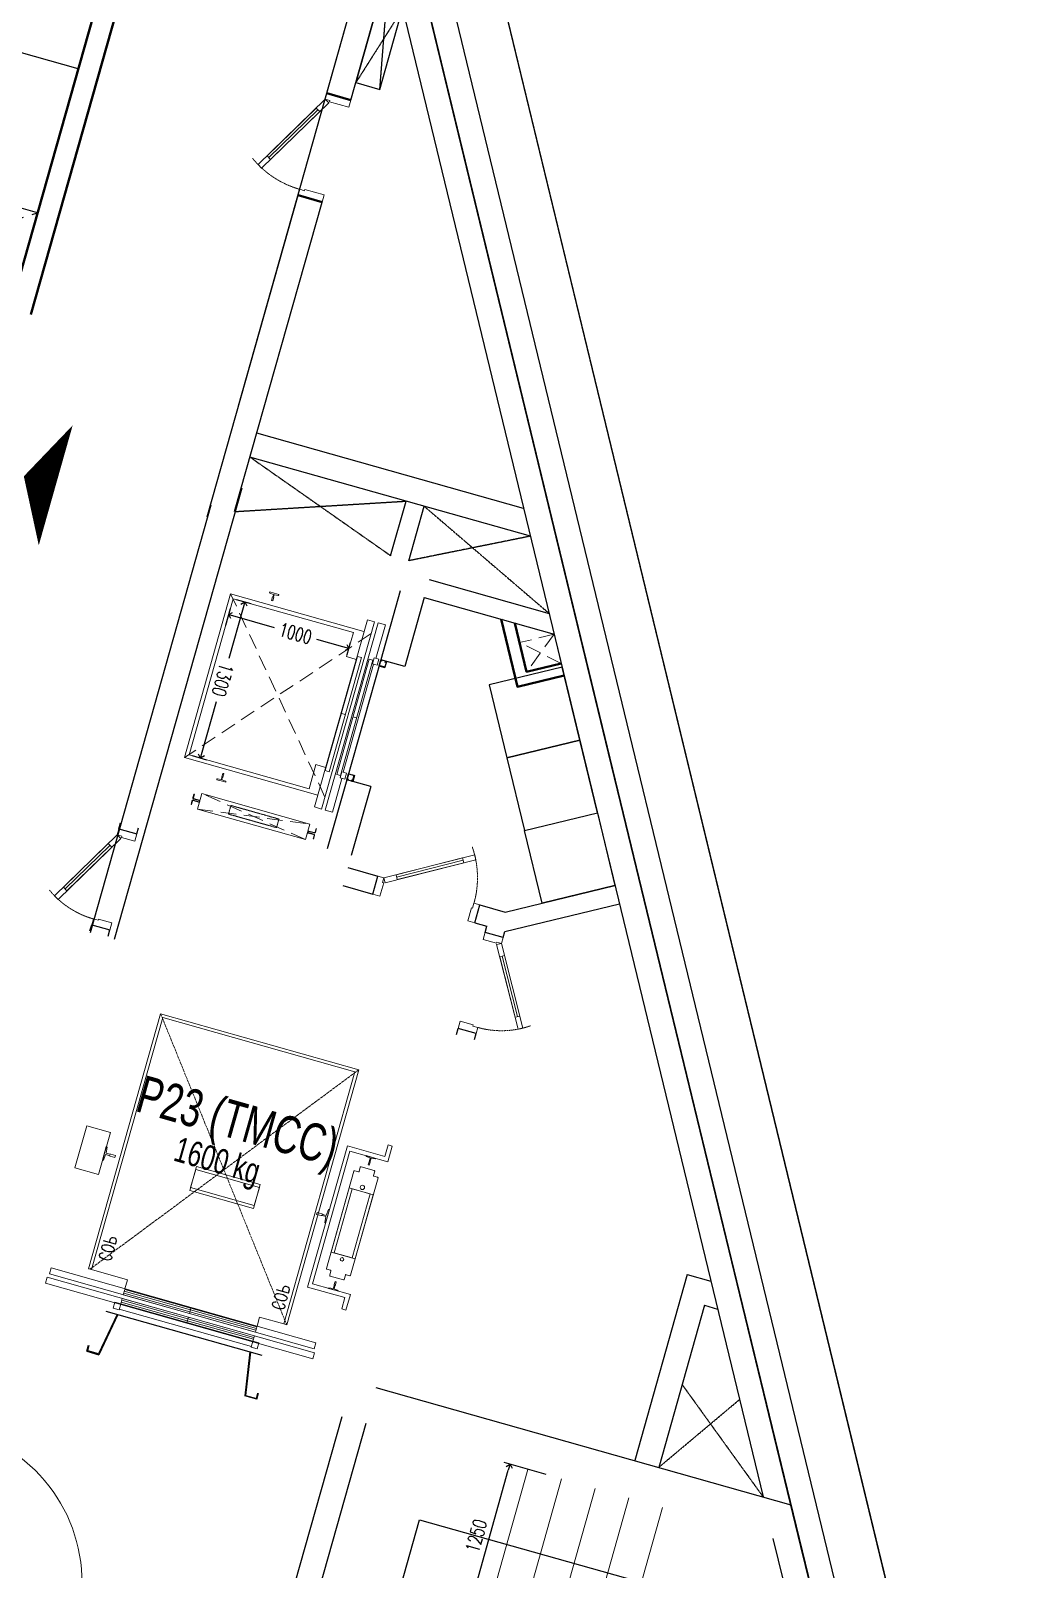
# Model space of a CAD drawing. Header units: millimetres. Extents: x -361681467 to 361175952, y -1292982 to 1550216.
# Drawn here: x -23325 to -15342, y 172064 to 184398 of the extents above; entities that cross this region are included whole.
import ezdxf
from ezdxf.enums import TextEntityAlignment as Align
from ezdxf.xclip import XClip

# ---------------------------------------------------------------- set-up
doc = ezdxf.new("R2010")
doc.units = ezdxf.units.MM
doc.header["$MEASUREMENT"] = 0
doc.header["$XCLIPFRAME"] = 0
for name, pattern in [('ACAD_ISO03W100', [30, 12, -18]), ('HIDDEN', [0.375, 0.25, -0.125]), ('Xref_NT1+NT2_MBDV Cot vach_220729$0$ACAD_ISO02W100', [15, 12, -3]), ('Xref_ST_MBDV Cot vach 30.7.2022$0$HIDDEN', [0.375, 0.25, -0.125]), ('Xref_ST_MBDV Cot vach 30.7.2022$0$ST_MBDV Cot vach 220803$0$HIDDEN', [0.375, 0.25, -0.125]), ('Xref_ST_MBDV Cot vach 30.7.2022$0$ST_MBDV Cot vach 220803$0$PHANTOMX2', [5, 2.5, -0.5, 0.5, -0.5, 0.5, -0.5])]:
    doc.linetypes.add(name, pattern=pattern)
for name, color, linetype in [('220403_HDN_Penthouse Plan$0$220207_HDN_HBA_PH_PM$0$FURN', 8, 'Continuous'), ('220403_HDN_Penthouse Plan$0$A-_FURN----_E-_N', 251, 'Continuous'), ('A-CORE-OTLN', 160, 'Continuous'), ('A-FLOR-STRS', 1, 'Continuous'), ('A-FLOR-STRS-ARROW', 8, 'Continuous'), ('A-WALL', 11, 'Continuous'), ('IDEA - dim', 251, 'Continuous'), ('KT-Net manh', 139, 'Continuous'), ('KT-Tuong', 1, 'Continuous'), ('Xref_NT1+NT2_MBDV Cot vach_220729$0$ccu12-Thay', 7, 'Continuous'), ('Xref_NT1+NT2_MBDV Cot vach_220729$0$KT-Net manh', 139, 'Continuous'), ('Xref_NT1+NT2_MBDV Cot vach_220729$0$KT-Text', 7, 'Continuous'), ('Xref_ST_MBDV Cot vach 30.7.2022$0$KT-Khuat', 9, 'Xref_ST_MBDV Cot vach 30.7.2022$0$HIDDEN'), ('Xref_ST_MBDV Cot vach 30.7.2022$0$KT-Text', 7, 'Continuous'), ('Xref_ST_MBDV Cot vach 30.7.2022$0$KT-Thay', 7, 'Continuous'), ('Xref_ST_MBDV Cot vach 30.7.2022$0$ST_MBDV Cot vach 220803$0$KT-Net manh', 139, 'Continuous')]:
    doc.layers.add(name, color=color, linetype=linetype)
for name, color, linetype, lineweight in [('A-DOOR', 1, 'Continuous', 9), ('CUA', 37, 'Continuous', 13), ('KT-lomo nuoc', 3, 'HIDDEN', 5), ('KT-Net cat', 1, 'Continuous', 40), ('Xref_NT1+NT2_MBDV Cot vach_220729$0$KT-Noi that', 36, 'Continuous', 9), ('Xref_ST_MBDV Cot vach 30.7.2022$0$ST_MBDV Cot vach 220803$0$KT-Noi that', 36, 'Continuous', 9)]:
    doc.layers.add(name, color=color, linetype=linetype, lineweight=lineweight)
doc.layers.add('DO DIEN TICH SAN', color=40, linetype='Continuous', plot=False)
doc.styles.add('Xref_NT1+NT2_MBDV Cot vach_220729$0$Arial', font='arial.ttf', dxfattribs={"width": 0.7})
doc.styles.add('Xref_NT1+NT2_MBDV Cot vach_220729$0$ROMANS', font='ROMANS.SHX')
doc.styles.add('Xref_NT1+NT2_MBDV Cot vach_220729$0$xref.N.Cot vach tang N2$0$DIM', font='vnsimli.shx', dxfattribs={"width": 0.7})
doc.styles.add('Xref_ST_MBDV Cot vach 30.7.2022$0$ST_MBDV Cot vach 220803$0$DIM', font='vnsimli.shx', dxfattribs={"width": 0.7})
doc.dimstyles.new('Xref_NT1+NT2_MBDV Cot vach_220729$0$xref.N.Cot vach tang N2$0$CCU 1-100 A1', dxfattribs={"dimscale": 100, "dimtxt": 2.2, "dimasz": 1, "dimexe": 1, "dimexo": 0, "dimgap": 1, "dimtad": 1, "dimdec": 0, "dimdsep": 46, "dimtxsty": 'Xref_NT1+NT2_MBDV Cot vach_220729$0$xref.N.Cot vach tang N2$0$DIM', "dimblk1": 'Xref_NT1+NT2_MBDV Cot vach_220729$0$xref.N.Cot vach tang N2$0$_ARCHTICK', "dimblk2": 'Xref_NT1+NT2_MBDV Cot vach_220729$0$xref.N.Cot vach tang N2$0$_ARCHTICK', "dimsah": 1, "dimcen": 0, "dimdle": 1, "dimclrd": 256, "dimclre": 256, "dimclrt": 31, "dimadec": 0, "dimazin": 0, "dimtfac": 1, "dimtdec": 0, "dimtix": 1, "dimtmove": 2, "dimatfit": 3, "dimldrblk": 'Xref_NT1+NT2_MBDV Cot vach_220729$0$xref.N.Cot vach tang N2$0$_ARCHTICK', "dimfxl": 8, "dimtolj": 1, "dimarcsym": 0})
doc.dimstyles.new('Xref_ST_MBDV Cot vach 30.7.2022$0$ST_MBDV Cot vach 220803$0$CCU 1-100 A1', dxfattribs={"dimscale": 100, "dimtxt": 2.2, "dimasz": 1, "dimexe": 1, "dimexo": 0, "dimgap": 1, "dimtad": 1, "dimdec": 0, "dimdsep": 46, "dimtxsty": 'Xref_ST_MBDV Cot vach 30.7.2022$0$ST_MBDV Cot vach 220803$0$DIM', "dimblk1": 'Xref_ST_MBDV Cot vach 30.7.2022$0$ST_MBDV Cot vach 220803$0$_ARCHTICK', "dimblk2": 'Xref_ST_MBDV Cot vach 30.7.2022$0$ST_MBDV Cot vach 220803$0$_ARCHTICK', "dimsah": 1, "dimcen": 0, "dimdle": 1, "dimclrd": 256, "dimclre": 256, "dimclrt": 31, "dimadec": 0, "dimazin": 0, "dimtfac": 1, "dimtdec": 0, "dimtix": 1, "dimtmove": 2, "dimatfit": 3, "dimldrblk": 'Xref_ST_MBDV Cot vach 30.7.2022$0$ST_MBDV Cot vach 220803$0$_ARCHTICK', "dimfxl": 8, "dimtolj": 1, "dimarcsym": 0})

# ---------------------------------------------------------------- blocks, each defined once
blk = doc.blocks.new('Xref_NT1+NT2_MBDV Cot vach_220729$0$TMCC')
at = {"layer": 'Xref_NT1+NT2_MBDV Cot vach_220729$0$KT-Noi that', "linetype": 'Continuous', "ltscale": 2}
for p, q in [((-1794.2, -141.4, 0), (-1794.2, -110.6, 0)), ((-978.4, -106, 0), (-1789.6, -106, 0)), ((-1652, -306, 0), (-1652, -106, 0)), ((-1652, -106, 0), (-1118, -106, 0)), ((-1118, -106, 0), (-1118, -306, 0)), ((-973.8, -141.4, 0), (-973.8, -110.6, 0)), ((-2515, -215, 0), (-2515, -2440, 0)), ((-2465, -215, 0), (-2515, -215, 0)), ((-2465, -2440, 0), (-2465, -215, 0)), ((-1938.3, -164.7, 0), (-1932.3, -167.2, 0)), ((-1938.3, -247.2, 0), (-1938.3, -164.7, 0)), ((-1932.3, -244.7, 0), (-1938.3, -247.2, 0)), ((-1932.3, -167.2, 0), (-1930.1, -202.2, 0)), ((-1930.1, -209.7, 0), (-1932.3, -244.7, 0)), ((-1930.1, -202.2, 0), (-1905.4, -202.2, 0)), ((-1905.4, -209.7, 0), (-1930.1, -209.7, 0)), ((-1905.4, -202.2, 0), (-1895.4, -202, 0)), ((-1895.4, -210.5, 0), (-1905.4, -209.7, 0)), ((-1895.4, -202, 0), (-1870, -201.5, 0)), ((-1870, -210.5, 0), (-1895.4, -210.5, 0)), ((-1870, -201.5, 0), (-1870, -210.5, 0)), ((-1839.3, -261.4, 0), (-1839.3, -150.6, 0)), ((-1798.8, -146, 0), (-1834.7, -146, 0)), ((-1652, -281, 0), (-1652, -131, 0)), ((-1652, -131, 0), (-1118, -131, 0)), ((-1118, -131, 0), (-1118, -281, 0)), ((-933.9, -146, 0), (-969.2, -146, 0)), ((-929.3, -261.4, 0), (-929.3, -150.6, 0)), ((-900, -210.5, 0), (-900, -201.5, 0)), ((-900, -201.5, 0), (-874.6, -201.5, 0)), ((-874.6, -210, 0), (-900, -210.5, 0)), ((-874.6, -201.5, 0), (-864.6, -202.2, 0)), ((-864.6, -209.7, 0), (-874.6, -210, 0)), ((-864.6, -202.2, 0), (-840, -202.2, 0)), ((-840, -209.7, 0), (-864.6, -209.7, 0)), ((-840, -202.2, 0), (-837.8, -167.2, 0)), ((-837.8, -244.7, 0), (-840, -209.7, 0)), ((-837.8, -167.2, 0), (-831.8, -164.7, 0)), ((-831.8, -247.2, 0), (-837.8, -244.7, 0)), ((-831.8, -164.7, 0), (-831.8, -247.2, 0)), ((-1798.8, -266, 0), (-1834.7, -266, 0)), ((-1794.2, -301.4, 0), (-1794.2, -270.6, 0)), ((-978.4, -306, 0), (-1789.6, -306, 0)), ((-1118, -281, 0), (-1652, -281, 0)), ((-1118, -306, 0), (-1652, -306, 0)), ((-973.8, -301.4, 0), (-973.8, -270.6, 0)), ((-933.9, -266, 0), (-969.2, -266, 0)), ((-185, -490, 0), (-2310, -490, 0)), ((-2310, -490, 0), (-2310, -515, 0)), ((-1439.5, -419, 0), (-1442, -411, 0)), ((-1442, -411, 0), (-1328, -411, 0)), ((-1390, -423, 0), (-1439.5, -419, 0)), ((-1393, -462, 0), (-1390, -452, 0)), ((-1393, -500, 0), (-1393, -462, 0)), ((-1390, -452, 0), (-1390, -423, 0)), ((-1330.5, -419, 0), (-1380, -423, 0)), ((-1380, -423, 0), (-1380, -452, 0)), ((-1380, -452, 0), (-1377, -462, 0)), ((-1377, -462, 0), (-1377, -500, 0)), ((-1328, -411, 0), (-1330.5, -419, 0)), ((-185, -2140, 0), (-185, -490, 0)), ((-210, -515, 0), (-2310, -515, 0)), ((-2310, -515, 0), (-2310, -715, 0)), ((-1377, -500, 0), (-1393, -500, 0)), ((-210, -2115, 0), (-210, -515, 0)), ((-2510, -665, 0), (-2560, -665, 0)), ((-2560, -665, 0), (-2560, -715, 0)), ((-2560, -715, 0), (-2510, -715, 0)), ((-2555, -1815, 0), (-2555, -715, 0)), ((-2510, -715, 0), (-2510, -665, 0)), ((-2310, -715, 0), (-2385, -715, 0)), ((-1485, -1000, 0), (-1285, -1000, 0)), ((-1485, -1530, 0), (-1485, -1000, 0)), ((-1460, -1000, 0), (-1310, -1000, 0)), ((-1460, -1530, 0), (-1460, -1000, 0)), ((-1310, -1000, 0), (-1310, -1530, 0)), ((-1285, -1000, 0), (-1285, -1530, 0)), ((-1285, -1530, 0), (-1485, -1530, 0)), ((-1310, -1530, 0), (-1460, -1530, 0)), ((-2560, -1865, 0), (-2560, -1815, 0)), ((-2560, -1815, 0), (-2510, -1815, 0)), ((-2510, -1815, 0), (-2510, -1865, 0)), ((-2385, -1815, 0), (-2310, -1815, 0)), ((-2310, -1815, 0), (-2310, -2115, 0)), ((-2510, -1865, 0), (-2560, -1865, 0)), ((-2310, -2115, 0), (-210, -2115, 0)), ((-2310, -2115, 0), (-2310, -2140, 0)), ((-2310, -2140, 0), (-185, -2140, 0)), ((-1393, -2218, 0), (-1393, -2180, 0)), ((-1393, -2180, 0), (-1377, -2180, 0)), ((-1390, -2228, 0), (-1393, -2218, 0)), ((-1377, -2218, 0), (-1380, -2228, 0)), ((-1377, -2180, 0), (-1377, -2218, 0)), ((-1442, -2269, 0), (-1439.5, -2261, 0)), ((-1328, -2269, 0), (-1442, -2269, 0)), ((-1439.5, -2261, 0), (-1390, -2257, 0)), ((-1390, -2257, 0), (-1390, -2228, 0)), ((-1380, -2228, 0), (-1380, -2257, 0)), ((-1380, -2257, 0), (-1330.5, -2261, 0)), ((-1330.5, -2261, 0), (-1328, -2269, 0)), ((-2515, -2440, 0), (-2465, -2440, 0))]:
    blk.add_line(p, q, dxfattribs=at)
at = {"layer": 'Xref_NT1+NT2_MBDV Cot vach_220729$0$KT-Noi that', "linetype": 'Xref_NT1+NT2_MBDV Cot vach_220729$0$ACAD_ISO02W100', "ltscale": 2}
for p, q in [((-185, -490, 0), (-2310, -2127.5, 0)), ((-185, -2140, 0), (-2310, -490, 0))]:
    blk.add_line(p, q, dxfattribs=at)
at = {"layer": 'Xref_NT1+NT2_MBDV Cot vach_220729$0$KT-Noi that', "linetype": 'Continuous', "ltscale": 2, "elevation": 0}
for points in [[(-1385, -411), (-796.8, -411), (-796.8, -100), (-701.8, -100), (-701.8, -65), (-831.8, -65), (-831.8, -381), (-1385, -381), (-1938.3, -381), (-1938.3, -65), (-2068.3, -65), (-2068.3, -100), (-1973.3, -100), (-1973.3, -411), (-1385, -411)], [(-2385, -2430), (-2385, -225), (-2435, -225), (-2435, -2430)], [(-2510, -715), (-2465, -715), (-2465, -1265), (-2510, -1265)], [(-2435, -715), (-2390, -715), (-2390, -1265), (-2435, -1265)], [(-2510, -1265), (-2465, -1265), (-2465, -1815), (-2510, -1815)], [(-2435, -1265), (-2390, -1265), (-2390, -1815), (-2435, -1815)], [(-1385, -2269), (-1210, -2269), (-1210, -2465), (-1385, -2465), (-1560, -2465), (-1560, -2269), (-1385, -2269)]]:
    blk.add_lwpolyline(points, close=True, dxfattribs=at)
for points in [[(-2495, -1265), (-2495, -715)], [(-2480, -1265), (-2480, -715)], [(-2420, -1265), (-2420, -715)], [(-2405, -1265), (-2405, -715)], [(-2495, -1815), (-2495, -1265)], [(-2480, -1815), (-2480, -1265)], [(-2420, -1815), (-2420, -1265)], [(-2405, -1815), (-2405, -1265)]]:
    blk.add_lwpolyline(points, dxfattribs=at)
at = {"layer": 'Xref_NT1+NT2_MBDV Cot vach_220729$0$KT-Noi that', "linetype": 'Continuous', "ltscale": 2}
for centre, radius in [((-1685, -206, 0), 14.5), ((-1085, -206, 0), 17.5)]:
    blk.add_circle(centre, radius, dxfattribs=at)
for centre, start, end in [((-1789.6, -110.6, 0), 90, 180), ((-978.4, -110.6, 0), 0, 90), ((-1834.7, -150.6, 0), 90, 180), ((-1798.8, -141.4, 0), 270, 0), ((-969.2, -141.4, 0), 180, 270), ((-933.9, -150.6, 0), 0, 90), ((-1834.7, -261.4, 0), 180, 270), ((-1798.8, -270.6, 0), 0, 90), ((-1789.6, -301.4, 0), 180, 270), ((-978.4, -301.4, 0), 270, 0), ((-969.2, -270.6, 0), 90, 180), ((-933.9, -261.4, 0), 270, 0)]:
    blk.add_arc(centre, 4.61, start, end, dxfattribs=at)
at = {"layer": 'Xref_NT1+NT2_MBDV Cot vach_220729$0$KT-Noi that', "linetype": 'Continuous', "ltscale": 2, "style": 'Xref_NT1+NT2_MBDV Cot vach_220729$0$ROMANS', "width": 0.75}
for p in [(-2110, -595, 0), (-2110, -2035, 0)]:
    blk.add_text('COP', height=100, dxfattribs=at).set_placement(p, align=Align.MIDDLE)
blk = doc.blocks.new('ĂERWER')
at = {"layer": 'Xref_NT1+NT2_MBDV Cot vach_220729$0$KT-Text', "extrusion": (-7.84266e-08, 2.27976e-08, 1), "style": 'Xref_NT1+NT2_MBDV Cot vach_220729$0$Arial', "oblique": 360, "width": 0.7}
blk.add_text('P23 (TMCC)', height=300, rotation=344.2212, dxfattribs=at).set_placement((-32736, 139128, 0), align=Align.CENTER)
at = {"layer": 'Xref_NT1+NT2_MBDV Cot vach_220729$0$KT-Text', "style": 'Xref_NT1+NT2_MBDV Cot vach_220729$0$Arial', "width": 0.7}
blk.add_text('1600 kg', height=200, rotation=344, dxfattribs=at).set_placement((-32888, 138859, 0), align=Align.CENTER)
blk = doc.blocks.new('D--1350')
at = {"color": 8}
blk.add_arc((12617674, 597360, 0), 1254, 168.7754, 251.6859, dxfattribs=at)
at = {"layer": 'A-FLOR-STRS', "elevation": 0}
for points in [[(12617611, 597323), (12616457, 597650), (12616446, 597611), (12617600, 597284)], [(12617824, 597340), (12617804, 597268), (12617611, 597323), (12617632, 597395)], [(12617476, 596113), (12617456, 596041), (12617263, 596096), (12617284, 596168)]]:
    blk.add_lwpolyline(points, close=True, dxfattribs=at)
blk = doc.blocks.new('Xref_NT1+NT2_MBDV Cot vach_220729$0$xref.N.Cot vach tang N2$0$_Open90')
at = {"color": 0, "linetype": 'ByBlock', "lineweight": -2}
for p, q in [((0, 0), (-1, 0)), ((-0.5, 0.5), (0, 0)), ((0, 0), (-0.5, -0.5))]:
    blk.add_line(p, q, dxfattribs=at)
blk = doc.blocks.new('*D181')
at = {"layer": 'Defpoints', "color": 5, "transparency": 16777216}
for p, q in [((-1399, -29571), (-1736, -29476)), ((-2013, -30645), (-1702, -29538)), ((-1738, -30774), (-2075, -30679))]:
    blk.add_line(p, q, dxfattribs=at)
at = {"layer": 'Defpoints', "color": 0, "transparency": 16777216}
for p in [(-1688, -29490), (-1399, -29571, 0), (-1738, -30774, 0)]:
    blk.add_point(p, dxfattribs=at)
at = {"layer": 'Defpoints', "color": 5, "transparency": 16777216, "xscale": 50.00000000000001, "yscale": 50.00000000000001, "zscale": 50.00000000000001}
for p, rotation in [((-1688, -29490), 74.27272489195731), ((-2027, -30693), 254.2727248919573)]:
    blk.add_blockref('Xref_NT1+NT2_MBDV Cot vach_220729$0$xref.N.Cot vach tang N2$0$_Open90', p, dxfattribs=dict(at, rotation=rotation))
at = {"layer": 'Defpoints', "color": 5, "transparency": 16777216, "insert": (-1959, -30063), "char_height": 110, "attachment_point": 5, "rotation": 74.2727, "style": 'Xref_NT1+NT2_MBDV Cot vach_220729$0$xref.N.Cot vach tang N2$0$DIM'}
blk.add_mtext('\\A1;1250', dxfattribs=at)
blk = doc.blocks.new('Xref_NT1+NT2_MBDV Cot vach_220729$0$xref.N.Cot vach tang N2$0$_ARCHTICK')
at = {"color": 0, "linetype": 'ByBlock', "const_width": 0.15}
blk.add_lwpolyline([(-0.5, -0.5), (0.5, 0.5)], dxfattribs=at)
blk = doc.blocks.new('*U104')
blk.add_line((-147, 33), (-623, 308))
for points in [[(-50, 0), (-700, 375), (-720, 340), (-70, -35)], [(-137, 50), (-157, 15), (-633, 290), (-613, 325)], [(-850, -200), (-790, -200), (-790, -40), (-800, -40), (-800, 0), (-850, 0)], [(0, -200), (-60, -200), (-60, -40), (-50, -40), (-50, 0), (0, 0)]]:
    blk.add_lwpolyline(points, close=True)
at = {"linetype": 'HIDDEN'}
blk.add_arc((-50, 0), 750, 144.9505, 180, dxfattribs=at)
blk = doc.blocks.new('*U102')
blk.add_line((-147, -33), (-623, -308))
for points in [[(-850, 150), (-790, 150), (-790, 40), (-800, 40), (-800, 0), (-850, 0)], [(0, 150), (-60, 150), (-60, 40), (-50, 40), (-50, 0), (0, 0)], [(-50, 0), (-700, -375), (-720, -340), (-70, 35)], [(-137, -50), (-157, -15), (-633, -290), (-613, -325)]]:
    blk.add_lwpolyline(points, close=True)
at = {"linetype": 'HIDDEN'}
blk.add_arc((-50, 0), 750, 180, 215.0495, dxfattribs=at)
blk = doc.blocks.new('*U103')
blk.add_line((-147, 33), (-580, 283))
for points in [[(-50, 0), (-656, 350), (-676, 315), (-70, -35)], [(-137, 50), (-157, 15), (-590, 265), (-570, 300)], [(-800, -150), (-740, -150), (-740, -40), (-750, -40), (-750, 0), (-800, 0)], [(0, -150), (-60, -150), (-60, -40), (-50, -40), (-50, 0), (0, 0)]]:
    blk.add_lwpolyline(points, close=True)
at = {"linetype": 'HIDDEN'}
blk.add_arc((-50, 0), 700, 144.9505, 180, dxfattribs=at)
blk = doc.blocks.new('*U105')
blk.add_line((-147, -33), (-580, -283))
for points in [[(-800, 150), (-740, 150), (-740, 40), (-750, 40), (-750, 0), (-800, 0)], [(0, 150), (-60, 150), (-60, 40), (-50, 40), (-50, 0), (0, 0)], [(-50, 0), (-656, -350), (-676, -315), (-70, 35)], [(-137, -50), (-157, -15), (-590, -265), (-570, -300)]]:
    blk.add_lwpolyline(points, close=True)
at = {"linetype": 'HIDDEN'}
blk.add_arc((-50, 0), 700, 180, 215.0495, dxfattribs=at)
blk = doc.blocks.new('Xref_ST_MBDV Cot vach 30.7.2022$0$ST_MBDV Cot vach 220803$0$_Open90')
at = {"color": 0, "linetype": 'ByBlock', "lineweight": -2}
for p, q in [((0, 0), (-1, 0)), ((-0.5, 0.5), (0, 0)), ((0, 0), (-0.5, -0.5))]:
    blk.add_line(p, q, dxfattribs=at)
blk = doc.blocks.new('*D35')
at = {"layer": 'Defpoints', "color": 5, "transparency": 16777216}
for p, q in [((608, 1180), (507, 1180)), ((557, 1130), (557, 913)), ((557, 230), (557, 557)), ((646, 180), (507, 180))]:
    blk.add_line(p, q, dxfattribs=at)
at = {"layer": 'Defpoints', "color": 0, "transparency": 16777216}
for p in [(557, 1180), (608, 1180, 0), (646, 180, 0)]:
    blk.add_point(p, dxfattribs=at)
at = {"layer": 'Defpoints', "color": 5, "transparency": 16777216, "xscale": 50, "yscale": 50, "zscale": 50}
for p, rotation in [((557, 1180), 90), ((557, 180), 270)]:
    blk.add_blockref('Xref_ST_MBDV Cot vach 30.7.2022$0$ST_MBDV Cot vach 220803$0$_Open90', p, dxfattribs=dict(at, rotation=rotation))
at = {"layer": 'Defpoints', "color": 5, "transparency": 16777216, "insert": (557, 735), "char_height": 110, "attachment_point": 5, "rotation": 90, "style": 'Xref_ST_MBDV Cot vach 30.7.2022$0$ST_MBDV Cot vach 220803$0$DIM'}
blk.add_mtext('\\A1;1000', dxfattribs=at)
blk = doc.blocks.new('Xref_ST_MBDV Cot vach 30.7.2022$0$ST_MBDV Cot vach 220803$0$_ARCHTICK')
at = {"color": 0, "linetype": 'ByBlock', "const_width": 0.15}
blk.add_lwpolyline([(-0.5, -0.5), (0.5, 0.5)], dxfattribs=at)
blk = doc.blocks.new('*D36')
at = {"layer": 'Defpoints', "color": 5, "transparency": 16777216}
for p, q in [((425, 205), (425, 326)), ((475, 276), (897, 276)), ((1675, 276), (1253, 276)), ((1725, 205), (1725, 326))]:
    blk.add_line(p, q, dxfattribs=at)
at = {"layer": 'Defpoints', "color": 0, "transparency": 16777216}
for p in [(1725, 276), (425, 205, 0), (1725, 205, 0)]:
    blk.add_point(p, dxfattribs=at)
at = {"layer": 'Defpoints', "color": 5, "transparency": 16777216, "xscale": 50, "yscale": 50, "zscale": 50, "rotation": 180}
blk.add_blockref('Xref_ST_MBDV Cot vach 30.7.2022$0$ST_MBDV Cot vach 220803$0$_Open90', (425, 276), dxfattribs=at)
at = {"layer": 'Defpoints', "color": 5, "transparency": 16777216, "xscale": 50, "yscale": 50, "zscale": 50}
blk.add_blockref('Xref_ST_MBDV Cot vach 30.7.2022$0$ST_MBDV Cot vach 220803$0$_Open90', (1725, 276), dxfattribs=at)
at = {"layer": 'Defpoints', "color": 5, "transparency": 16777216, "insert": (1075, 276), "char_height": 110, "attachment_point": 5, "style": 'Xref_ST_MBDV Cot vach 30.7.2022$0$ST_MBDV Cot vach 220803$0$DIM'}
blk.add_mtext('\\A1;1300', dxfattribs=at)
blk = doc.blocks.new('47')
blk.add_line((1800, 15825), (1800, 20375))
at = {"layer": '220403_HDN_Penthouse Plan$0$220207_HDN_HBA_PH_PM$0$FURN'}
blk.add_lwpolyline([(-770, 21675), (-170, 21675), (-170, 18075), (-770, 18075)], close=True, dxfattribs=at)
at = {"layer": 'IDEA - dim'}
blk.add_line((-170, 16875), (-2670, 16875), dxfattribs=at)
at = {"layer": 'KT-Net cat'}
for points in [[(551, 22180), (-170, 21774), (-170, 16075)], [(635, 22032), (0, 21675), (0, 16075)]]:
    blk.add_lwpolyline(points, dxfattribs=at)
at = {"layer": 'KT-Net manh', "linetype": 'ACAD_ISO03W100', "ltscale": 4}
for p, q in [((-170, 16875), (-170, 18075)), ((-1420, 16075), (-170, 16875))]:
    blk.add_line(p, q, dxfattribs=at)
blk = doc.blocks.new('*U215')
at = {"layer": 'KT-lomo nuoc', "ltscale": 500}
for p, q in [((-273, 253), (0, 0)), ((-285, 13), (11, 240))]:
    blk.add_line(p, q, dxfattribs=at)
blk.add_lwpolyline([(-285, 13), (-273, 253), (11, 240), (0, 0)], close=True, dxfattribs=at)
blk = doc.blocks.new('CTN TB 38')
at = {"layer": 'KT-Net cat', "elevation": 0}
for points in [[(-7722, -8933), (-8096, -9024), (-8227, -8482)], [(-7745, -8836), (-8022, -8903), (-8117, -8514)]]:
    blk.add_lwpolyline(points, dxfattribs=at)
at = {"layer": 'KT-lomo nuoc', "linetype": 'HIDDEN', "xscale": -0.9999999999999999, "rotation": 10.89765347559021}
blk.add_blockref('*U215', (-8022, -8903, 0), dxfattribs=at)
blk = doc.blocks.new('Xref_ST_MBDV Cot vach 30.7.2022$0$ST_MBDV Cot vach 220803$0$THANG MAY RAC 500KG')
at = {"layer": 'Xref_ST_MBDV Cot vach 30.7.2022$0$ST_MBDV Cot vach 220803$0$KT-Net manh'}
blk.add_line((575, 1450), (1575, 1450), dxfattribs=at)
at = {"layer": 'Xref_ST_MBDV Cot vach 30.7.2022$0$ST_MBDV Cot vach 220803$0$KT-Net manh', "linetype": 'Continuous', "ltscale": 2}
blk.add_line((575, 1450), (1575, 1450), dxfattribs=at)
at = {"layer": 'Xref_ST_MBDV Cot vach 30.7.2022$0$ST_MBDV Cot vach 220803$0$KT-Net manh', "ltscale": 2}
for points in [[(575, 1460), (575, 1450), (625, 1450), (625, 1500), (575, 1500), (575, 1490), (585, 1490), (585, 1491.6), (576.6, 1491.6), (576.6, 1498.4), (623.4, 1498.4), (623.4, 1451.6), (576.6, 1451.6), (576.6, 1458.4), (585, 1458.4), (585, 1460)], [(1575, 1460), (1575, 1450), (1525, 1450), (1525, 1500), (1575, 1500), (1575, 1490), (1565, 1490), (1565, 1491.6), (1573.4, 1491.6), (1573.4, 1498.4), (1526.6, 1498.4), (1526.6, 1451.6), (1573.4, 1451.6), (1573.4, 1458.4), (1565, 1458.4), (1565, 1460)]]:
    blk.add_lwpolyline(points, close=True, dxfattribs=at)
at = {"layer": 'Xref_ST_MBDV Cot vach 30.7.2022$0$ST_MBDV Cot vach 220803$0$KT-Noi that', "linetype": 'Continuous', "ltscale": 2}
for p, q in [((295, 1410, 0), (575, 1410, 0)), ((295, 1350, 0), (295, 1410, 0)), ((1555, 1391.3, 0), (595, 1391.3, 0)), ((595, 1361, 0), (595, 1391.3, 0)), ((1555, 1361, 0), (595, 1361, 0)), ((1525, 1405, 0), (625, 1405, 0)), ((1075, 1361, 0), (1075, 1391.3, 0)), ((1555, 1361, 0), (1555, 1391.3, 0)), ((1855, 1410, 0), (1575, 1410, 0)), ((1855, 1350, 0), (1855, 1410, 0)), ((1855, 1350, 0), (295, 1350, 0)), ((1855, 1320, 0), (295, 1320, 0)), ((295, 1320, 0), (295, 1260, 0)), ((1855, 1260, 0), (295, 1260, 0)), ((394, 1260, 0), (394, 150, 0)), ((1550, 1298, 0), (600, 1298, 0)), ((600, 1298, 0), (600, 1264, 0)), ((1550, 1264, 0), (600, 1264, 0)), ((625, 1260, 0), (625, 1180, 0)), ((1075, 1264, 0), (1075, 1298, 0)), ((1525, 1260, 0), (1525, 1180, 0)), ((1550, 1298, 0), (1550, 1264, 0)), ((1756, 1260, 0), (1756, 150, 0)), ((1855, 1320, 0), (1855, 1260, 0)), ((425, 1180, 0), (425, 180, 0)), ((425, 1180, 0), (625, 1180, 0)), ((1725, 1180, 0), (1525, 1180, 0)), ((1725, 1180, 0), (1725, 180, 0)), ((394, 150, 0), (1756, 150, 0)), ((425, 180, 0), (1725, 180, 0))]:
    blk.add_line(p, q, dxfattribs=at)
at = {"layer": 'Xref_ST_MBDV Cot vach 30.7.2022$0$ST_MBDV Cot vach 220803$0$KT-Noi that', "linetype": 'Xref_ST_MBDV Cot vach 30.7.2022$0$ST_MBDV Cot vach 220803$0$HIDDEN', "ltscale": 500}
for p, q in [((394, 1320, 0), (1756, 150, 0)), ((1756, 1320, 0), (394, 150, 0)), ((2126.2, 363.2), (1996.2, 1263.2)), ((2126.2, 1263.2), (1996.2, 363.2))]:
    blk.add_line(p, q, dxfattribs=at)
at = {"layer": 'Xref_ST_MBDV Cot vach 30.7.2022$0$ST_MBDV Cot vach 220803$0$KT-Noi that', "linetype": 'Continuous'}
for p, q in [((2017.7, 1323.2), (2046.8, 1323.2)), ((2017.7, 1320), (2046.8, 1320)), ((2053, 1269.4), (2053, 1313.8)), ((2056.2, 1269.4), (2056.2, 1313.8)), ((2063.2, 1266.4), (2059.2, 1266.4)), ((2063.2, 1263.2), (2059.2, 1263.2)), ((2066.2, 1269.4), (2066.2, 1313.8)), ((2069.4, 1269.4), (2069.4, 1313.8)), ((2104.7, 1323.2), (2075.6, 1323.2)), ((2104.7, 1320), (2075.6, 1320)), ((298, 522.5, 0), (293, 522.5, 0)), ((293, 522.5, 0), (293, 485, 0)), ((301, 519.5, 0), (304.1, 490.1, 0)), ((1849, 519.5, 0), (1845.9, 490.1, 0)), ((1852, 522.5, 0), (1857, 522.5, 0)), ((1857, 522.5, 0), (1857, 485, 0)), ((293, 447.5, 0), (293, 485, 0)), ((298, 447.5, 0), (293, 447.5, 0)), ((301, 450.5, 0), (304.1, 479.9, 0)), ((320.9, 487.1, 0), (307.1, 487.1, 0)), ((320.9, 482.9, 0), (307.1, 482.9, 0)), ((354, 490, 0), (325, 490, 0)), ((354, 480, 0), (325, 480, 0)), ((355, 489, 0), (355, 485, 0)), ((355, 481, 0), (355, 485, 0)), ((1795, 489, 0), (1795, 485, 0)), ((1795, 481, 0), (1795, 485, 0)), ((1796, 490, 0), (1825, 490, 0)), ((1796, 480, 0), (1825, 480, 0)), ((1829.1, 487.1, 0), (1842.9, 487.1, 0)), ((1829.1, 482.9, 0), (1842.9, 482.9, 0)), ((1849, 450.5, 0), (1845.9, 479.9, 0)), ((1852, 447.5, 0), (1857, 447.5, 0)), ((1857, 447.5, 0), (1857, 485, 0)), ((2017.7, 306.4), (2046.8, 306.4)), ((2017.7, 306.4), (2017.7, 303.2)), ((2017.7, 303.2), (2046.8, 303.2)), ((2053, 357), (2053, 312.6)), ((2056.2, 357), (2056.2, 312.6)), ((2063.2, 363.2), (2059.2, 363.2)), ((2063.2, 360), (2059.2, 360)), ((2066.2, 357), (2066.2, 312.6)), ((2069.4, 357), (2069.4, 312.6)), ((2104.7, 306.4), (2075.6, 306.4)), ((2104.7, 303.2), (2075.6, 303.2)), ((2104.7, 306.4), (2104.7, 303.2))]:
    blk.add_line(p, q, dxfattribs=at)
at = {"layer": 'Xref_ST_MBDV Cot vach 30.7.2022$0$ST_MBDV Cot vach 220803$0$KT-Noi that', "linetype": 'Continuous', "ltscale": 2, "elevation": 0}
for points in [[(575, 1435), (575, 1395), (625, 1395), (625, 1435)], [(1575, 1435), (1575, 1395), (1525, 1395), (1525, 1435)]]:
    blk.add_lwpolyline(points, close=True, dxfattribs=at)
at = {"layer": 'Xref_ST_MBDV Cot vach 30.7.2022$0$ST_MBDV Cot vach 220803$0$KT-Noi that', "linetype": 'Continuous', "ltscale": 2}
blk.add_lwpolyline([(2126.2, 363.2), (1996.2, 363.2), (1996.2, 1263.2), (2126.2, 1263.2)], close=True, dxfattribs=at)
at = {"layer": 'Xref_ST_MBDV Cot vach 30.7.2022$0$ST_MBDV Cot vach 220803$0$KT-Noi that', "linetype": 'Xref_ST_MBDV Cot vach 30.7.2022$0$ST_MBDV Cot vach 220803$0$PHANTOMX2'}
blk.add_lwpolyline([(2097.2, 613.2), (2097.2, 1013.2), (2025.2, 1013.2), (2025.2, 613.2)], close=True, dxfattribs=at)
at = {"layer": 'Xref_ST_MBDV Cot vach 30.7.2022$0$ST_MBDV Cot vach 220803$0$KT-Noi that', "linetype": 'Continuous'}
for centre, radius, start, end in [((2046.8, 1313.8), 9.4, 0, 90), ((2046.8, 1313.8), 6.2, 0, 90), ((2059.2, 1269.4), 6.2, 180, 270), ((2059.2, 1269.4), 3, 180, 270), ((2063.2, 1269.4), 6.2, 270, 0), ((2063.2, 1269.4), 3, 270, 0), ((2075.6, 1313.8), 9.4, 90, 180), ((2075.6, 1313.8), 6.2, 90, 180), ((298, 519.5, 0), 3, 0, 90), ((1852, 519.5, 0), 3, 90, 180), ((298, 450.5, 0), 3, 270, 0), ((307.1, 490.1, 0), 3, 180, 270), ((307.1, 479.9, 0), 3, 90, 180), ((320.3, 492.3, 0), 5.25, 276.68272, 334.33028), ((320.3, 477.7, 0), 5.25, 25.66972, 83.31728), ((354, 489, 0), 1, 0, 90), ((354, 481, 0), 1, 270, 0), ((1796, 489, 0), 1, 90, 180), ((1796, 481, 0), 1, 180, 270), ((1829.7, 492.3, 0), 5.25, 205.66972, 263.31728), ((1829.7, 477.7, 0), 5.25, 96.68272, 154.33028), ((1842.9, 490.1, 0), 3, 270, 0), ((1842.9, 479.9, 0), 3, 0, 90), ((1852, 450.5, 0), 3, 180, 270), ((2046.8, 312.6), 9.4, 270, 0), ((2046.8, 312.6), 6.2, 270, 0), ((2059.2, 357), 6.2, 90, 180), ((2059.2, 357), 3, 90, 180), ((2063.2, 357), 6.2, 0, 90), ((2063.2, 357), 3, 0, 90), ((2075.6, 312.6), 9.4, 180, 270), ((2075.6, 312.6), 6.2, 180, 270)]:
    blk.add_arc(centre, radius, start, end, dxfattribs=at)
at = {"layer": 'Defpoints', "color": 5}
for base, p1, p2, angle, picture, middle in [((556.9, 1180), (645.5, 180, 0), (608.5, 1180, 0), 90, '*D35', (556.9, 735)), ((1725, 275.7), (425, 204.6, 0), (1725, 204.6, 0), 180, '*D36', (1075, 275.7))]:
    dim = blk.add_linear_dim(base=base, p1=p1, p2=p2, angle=angle, dimstyle='Xref_ST_MBDV Cot vach 30.7.2022$0$ST_MBDV Cot vach 220803$0$CCU 1-100 A1', override={"dimscale": 50, "dimblk1": 'Xref_ST_MBDV Cot vach 30.7.2022$0$ST_MBDV Cot vach 220803$0$_Open90', "dimblk2": 'Xref_ST_MBDV Cot vach 30.7.2022$0$ST_MBDV Cot vach 220803$0$_Open90', "dimclrd": 5, "dimclre": 5, "dimclrt": 5, "dimlwd": 65535, "dimlwe": 65535}, dxfattribs=at)
    dim.commit()
    dim.dimension.update_dxf_attribs({"geometry": picture, "text_midpoint": middle, "dimtype": 128})
blk = doc.blocks.new('A$C300D0CFC')
at = {"layer": '220403_HDN_Penthouse Plan$0$A-_FURN----_E-_N', "extrusion": (-1.55201e-05, -8.32839e-06, 1), "elevation": 0.2}
for points in [[(-1712.5, -23825.1), (-1129.3, -23683.9), (-1270.5, -23100.7), (-1853.7, -23241.9)], [(-1571.3, -24408.2), (-988.1, -24267), (-1129.3, -23683.9), (-1712.5, -23825.1)], [(-846.9, -24850.1), (-1430.1, -24991.4), (-1571.3, -24408.2), (-988.1, -24267)]]:
    blk.add_lwpolyline(points, close=True, dxfattribs=at)
at = {"layer": 'A-CORE-OTLN'}
for p, q in [((-2533.7, -17034.3, 0), (737.8, -30544.7, 0)), ((-2646.3, -17419.3, 0), (339.9, -29751.4, 0)), ((-2762.1, -28874.8), (560.8, -29813.8)), ((-3036.2, -29109.2), (-3710.4, -31495.1)), ((-2843.7, -29163.5), (-3517.9, -31549.4))]:
    blk.add_line(p, q, dxfattribs=at)
at = {"layer": 'A-CORE-OTLN', "elevation": 0}
blk.add_lwpolyline([(628.1, -30932.7), (420.6, -30085.9)], dxfattribs=at)
blk.add_lwpolyline([(871.6, -34032.4, 0.022333), (1130.4, -32876.3, 0.0868938), (1132.2, -32149.5), (641.8, -30148.5)], format="xyb", dxfattribs=at)
at = {"layer": 'A-DOOR', "extrusion": (-1.34554e-06, -1.62929e-06, 1)}
for p, q in [((-1544, -29531.7, 0), (-1882.5, -30733.7, 0)), ((-1274.5, -29607.6, 0), (-1613, -30809.6, 0)), ((-1005, -29683.5, 0), (-1343.5, -30885.5, 0)), ((-735.5, -29759.4, 0), (-1074, -30961.4, 0)), ((-465.9, -29835.3, 0), (-804.4, -31037.3, 0))]:
    blk.add_line(p, q, dxfattribs=at)
at = {"layer": 'A-FLOR-STRS-ARROW', "elevation": 0}
blk.add_lwpolyline([(-2914.6, -31719.7), (-2412, -29935.7), (62, -30632.7), (-628.1, -33087.3), (-2406.2, -32584.9)], dxfattribs=at)
at = {"layer": 'KT-Net cat'}
for p, q in [((-3155.3, -18498.6, 0), (-2962.9, -18553, 0)), ((-3386.5, -19316.6, 0), (-3194, -19371, 0))]:
    blk.add_line(p, q, dxfattribs=at)
at = {"layer": 'KT-Tuong'}
for p, q in [((-3155.4, -18498.6), (-2629.7, -16638)), ((-2962.9, -18553), (-2533.7, -17034.1)), ((-2962.9, -18553, 0), (-3155.4, -18498.6)), ((-4114.8, -21894), (-3386.5, -19316.6)), ((-3386.5, -19316.6, 0), (-3194.1, -19371)), ((-3895.2, -21852.1), (-3194.1, -19371)), ((-1579.1, -21826.4, 0), (-3717.1, -21222.3, 0)), ((-1525.1, -22049.5, 0), (-3771.5, -21414.8, 0)), ((-2644.2, -22205.6), (-2520.6, -21768.2)), ((-2499.8, -22246.4), (-2376.2, -21809)), ((-2334.5, -22397), (-1375.3, -22668.1, 0)), ((-2567.8, -22487, 0), (-2724.2, -23040.3, 0)), ((-2375.3, -22541.4, 0), (-2531.7, -23094.7, 0)), ((-2375.3, -22541.4), (-1334.8, -22835.4, 0)), ((-2531.7, -23094.7, 0), (-2724.2, -23040.3, 0)), ((-2996.1, -24002.6, 0), (-3152.4, -24556, 0)), ((-2803.6, -24057, 0), (-2996.1, -24002.6, 0)), ((-2803.6, -24057, 0), (-2960, -24610.4, 0)), ((-4821.8, -24396), (-4808.2, -24347.9)), ((-4821.8, -24396), (-4677.5, -24436.8)), ((-4677.5, -24436.8), (-4663.9, -24388.7)), ((-2987.2, -24706.6), (-2746.6, -24774.6)), ((-2787.4, -24918.9), (-2746.6, -24774.6)), ((-3027.9, -24850.9), (-2787.4, -24918.9)), ((-1725.9, -25063), (-846.9, -24850.1)), ((-1969.4, -25150.1), (-1928.6, -25005.7)), ((-1928.6, -25005.7), (-1725.9, -25063)), ((-1728.8, -25218), (-811.6, -24995.9)), ((-1969.4, -25150.1), (-1873.2, -25177.2)), ((-5053, -25214), (-5039.4, -25165.8)), ((-5039.4, -25165.8), (-4895, -25206.6)), ((-4908.6, -25254.8), (-4895, -25206.6)), ((-1886.8, -25225.4), (-1873.2, -25177.2)), ((-1742.4, -25266.1), (-1886.8, -25225.4)), ((-1742.4, -25266.1), (-1728.8, -25218)), ((-2117.9, -26043.3), (-2104.3, -25995.2)), ((-1960, -26036), (-2104.3, -25995.2)), ((-1973.5, -26084.1), (-1960, -26036)), ((-269.1, -27968.6), (-78.8, -28022.4)), ((-130.8, -28215.5), (-24.7, -28245.5))]:
    blk.add_line(p, q, dxfattribs=at)
at = {"layer": 'KT-Tuong', "extrusion": (-1.34554e-06, -1.62929e-06, 1)}
for p, q in [((-269.1, -27968.6, -0.1), (-689.2, -29460.6, -0.1)), ((-130.4, -28213.9, -0.1), (-496.7, -29515, -0.1))]:
    blk.add_line(p, q, dxfattribs=at)
at = {"layer": 'Xref_ST_MBDV Cot vach 30.7.2022$0$KT-Khuat', "linetype": 'Xref_ST_MBDV Cot vach 30.7.2022$0$HIDDEN', "ltscale": 5}
for p, q in [((-2730.8, -18467.2, 0), (-2651.3, -17450.4, 0)), ((-2548.6, -17822.5, 0), (-2923.2, -18412.8, 0)), ((-3771.5, -21414.8, 0), (-2644.2, -22205.6)), ((-3895.2, -21852.1, 0), (-2520.6, -21768.2)), ((-2376.2, -21809), (-1375.3, -22668.1, 0)), ((-1525.1, -22049.5, 0), (-2499.8, -22246.4)), ((-309.6, -28850.5, 0), (340.2, -29752.4, 0)), ((-496.7, -29515, -0.1), (152.1, -28970, 0))]:
    blk.add_line(p, q, dxfattribs=at)
at = {"layer": 'Xref_ST_MBDV Cot vach 30.7.2022$0$KT-Thay', "elevation": 0}
blk.add_lwpolyline([(-2923.2, -18412.8), (-2730.8, -18467.2), (-2548.6, -17822.5), (-2644.5, -17426.5)], close=True, dxfattribs=at)
at = {"layer": 'A-DOOR', "rotation": 179.9999999993667}
blk.add_blockref('D--1350', (12611302.2, 566927.9, 0), dxfattribs=at)
at = {"layer": 'CUA', "extrusion": (3.65429e-08, 6.97061e-08, 1), "rotation": 74.22027725054747}
blk.add_blockref('*U104', (-3155.3, -18498.6, 0), dxfattribs=at)
at = {"layer": 'CUA', "extrusion": (-5.16527e-05, 1.45956e-05, 1)}
for name, p, rotation in [('*U103', (-4821.8, -24396, -0.1), 74.2212204308315), ('*U105', (-1742.4, -25266.1, -0.3), 74.22122043083151)]:
    blk.add_blockref(name, p, dxfattribs=dict(at, rotation=rotation))
at = {"layer": 'CUA', "extrusion": (-1.45956e-05, -5.16527e-05, 1), "rotation": 164.2212203876361}
blk.add_blockref('*U102', (-2746.6, -24774.6, 1.3), dxfattribs=at)
at = {"layer": 'Xref_ST_MBDV Cot vach 30.7.2022$0$ST_MBDV Cot vach 220803$0$KT-Noi that', "extrusion": (3.46031e-09, -9.66529e-09, 1), "rotation": 254.221310481369}
blk.add_blockref('Xref_ST_MBDV Cot vach 30.7.2022$0$ST_MBDV Cot vach 220803$0$THANG MAY RAC 500KG', (-3963.2, -22092.7, 0), dxfattribs=at)
at = {"layer": 'Defpoints', "color": 5}
dim = blk.add_aligned_dim(p1=(-1738, -30774.1, 0), p2=(-1399.2, -29570.9, 0), distance=300.1, dimstyle='Xref_NT1+NT2_MBDV Cot vach_220729$0$xref.N.Cot vach tang N2$0$CCU 1-100 A1', override={"dimscale": 50, "dimblk1": 'Xref_NT1+NT2_MBDV Cot vach_220729$0$xref.N.Cot vach tang N2$0$_Open90', "dimblk2": 'Xref_NT1+NT2_MBDV Cot vach_220729$0$xref.N.Cot vach tang N2$0$_Open90', "dimclrd": 5, "dimclre": 5, "dimclrt": 5, "dimlwd": 65535, "dimlwe": 65535}, dxfattribs=at)
dim.commit()
dim.dimension.update_dxf_attribs({"geometry": '*D181', "text_midpoint": (-1958.6, -30062.7, 0)})

msp = doc.modelspace()

# ---------------------------------------------------------------- linework, layer by layer
at = {"color": 1, "elevation": 0}
msp.add_lwpolyline([(-23381, 180826, 0, 1000, 0), (-23125.3, 180753.8, 1000, 1000, 0)], format="xyseb", dxfattribs=at)
at = {"layer": 'A-WALL', "elevation": -0.2}
for points in [[(-21634.7, 180732.2), (-22657.8, 177111.6)], [(-21881.6, 180594.2), (-22850.3, 177166)]]:
    msp.add_lwpolyline(points, dxfattribs=at)
at = {"layer": 'DO DIEN TICH SAN', "elevation": 0}
msp.add_lwpolyline([(-28968.6, 121697.9), (-16329.8, 166425.6, 0.0598796), (-16109.1, 167830.9), (-17004.3, 168083.8), (-16925.4, 168362.9, 0.021715), (-16667.4, 169519.1, 0.087095), (-16665.6, 170245.9), (-18695.7, 178605.9), (-21498.7, 190181.4), (-21874.6, 191733.8), (-21987.2, 192120.9), (-21798.4, 192191.8, 0.6911473), (-31592.3, 192214.4), (-44738.6, 145697.4, 0.1897824)], format="xyb", dxfattribs=at)
at = {"layer": 'Xref_NT1+NT2_MBDV Cot vach_220729$0$ccu12-Thay'}
for p, q in [((-15867.2, 169474.2, 0), (-21355.3, 192138.9, 0)), ((-16272.9, 169449, 0), (-21740.3, 192028, 0)), ((-16272.6, 169448.9, 0), (-21740, 192028, 0)), ((-16272.6, 169448.9, 0), (-21740, 192027.9, 0))]:
    msp.add_line(p, q, dxfattribs=at)
at = {"layer": 'Xref_NT1+NT2_MBDV Cot vach_220729$0$ccu12-Thay', "elevation": 0}
msp.add_lwpolyline([(-30026.9, 121997.7), (-16959.4, 168242.6, 0.0246876), (-16667.4, 169519.1, 0.0868938), (-16665.6, 170245.9), (-17155.9, 172247), (-21874, 191731.5, 0.771545), (-30539.3, 191895.6), (-44373.6, 142943.9)], format="xyb", dxfattribs=at)
for points in [[(-15867.5, 169474.3), (-21355.6, 192139)], [(-15867.2, 169474.3), (-21355.3, 192138.9)]]:
    msp.add_lwpolyline(points, dxfattribs=at)
at = {"layer": 'Xref_NT1+NT2_MBDV Cot vach_220729$0$KT-Net manh'}
for p, q in [((-22633.9, 174106.6, 0), (-22781.5, 173789.8, 0)), ((-22628.9, 174105.2, 0), (-22779.1, 173784, 0)), ((-22725.1, 174132.4, 0), (-21474.1, 173778.9, 0)), ((-22875.2, 173811.1, 0), (-22779.1, 173784, 0)), ((-21570.3, 173806.1, 0), (-21610.4, 173453.7, 0)), ((-21565.4, 173804.7, 0), (-21605.4, 173457.5, 0)), ((-21514.4, 173426.6, 0), (-21610.4, 173453.7, 0))]:
    msp.add_line(p, q, dxfattribs=at)
at = {"layer": 'Xref_NT1+NT2_MBDV Cot vach_220729$0$KT-Net manh', "elevation": 0}
for points in [[(-22875.2, 173811.1), (-22861.6, 173859.2)], [(-22781.5, 173789.8), (-22869, 173814.5), (-22856.8, 173857.8)], [(-21605.4, 173457.5), (-21517.9, 173432.7), (-21505.6, 173476.1)], [(-21514.4, 173426.6), (-21500.8, 173474.7)]]:
    msp.add_lwpolyline(points, dxfattribs=at)

# ---------------------------------------------------------------- block references
at = {"rotation": 344.2212255667963}
msp.add_blockref('47', (-27696.3, 166652.8, 0), dxfattribs=at)
msp.add_blockref('CTN TB 38', (-11330.6, 188162.6, 0))
at = {"layer": 'KT-Net manh'}
msp.add_blockref('A$C300D0CFC', (-17797.8, 202395.4, 0), dxfattribs=at)
at = {"layer": 'Xref_NT1+NT2_MBDV Cot vach_220729$0$KT-Noi that', "xscale": -1, "rotation": 254.2212204098468}
msp.add_blockref('Xref_NT1+NT2_MBDV Cot vach_220729$0$TMCC', (-20175.3, 176113.7, 0), dxfattribs=at)
at = {"layer": 'Xref_ST_MBDV Cot vach 30.7.2022$0$KT-Text'}
ref = msp.add_blockref('ĂERWER', (11030.6, 36387.8, 0), dxfattribs=at)
XClip(ref).set_block_clipping_path([(-68386.9962720552, 66636.7080194257), (-6412.4840393438, 161649.3345533696)])

doc.saveas('drawing.dxf')
